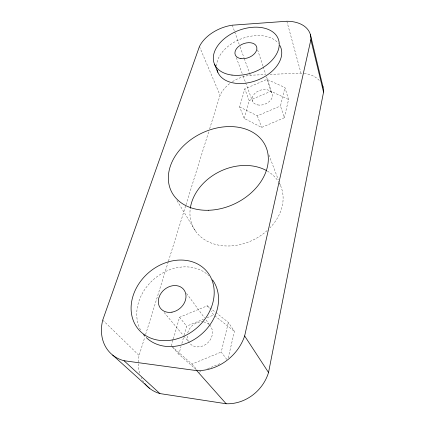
<?xml version="1.0" encoding="UTF-8"?>
<svg xmlns="http://www.w3.org/2000/svg" width="425" height="425" viewBox="0 0 425 425"><rect width="100%" height="100%" fill="white"/><g stroke="black" fill="none" stroke-linecap="round" stroke-linejoin="round"><path stroke-width="0.32" stroke-dasharray="2.12 1.59" d="M228.236 357.919L234.43 331.41L228.363 322.416L215.512 312.285M284.309 117.773L288.58 99.487L284.915 87.534L266.942 79.385L244.779 88.899L239.631 106.919L244.21 118.437L261.646 127.426L284.309 117.773L280.479 105.963L284.915 87.534M226.833 359.449L221.223 352.065L228.363 322.416M196.137 369.575L178.872 354.28L180.997 346.609M181.884 343.416L183.478 337.663M184.184 335.107L186.665 326.161L203.501 319.196M244.21 118.437L249.162 100.55L244.779 88.899M171.371 345.923L173.188 339.564M173.373 338.927L179.552 317.294L207.288 305.798L214.997 311.881M139.554 373.155A39.982 33.756 -48.9 0 1 139.092 355.475L144.808 337.115M145.594 334.587L168.252 261.779M168.449 261.147L185.783 205.434M185.98 204.802L208.834 131.362M209.626 128.828L220.065 95.274A30.175 20.846 -21.7 0 1 230.323 83.125M249.162 100.55L270.89 91.248L288.58 99.487M239.631 106.919L257.337 115.839L280.479 105.963M207.108 317.703L213.722 314.967L211.071 311.196M171.865 346.359L191.93 364.092L221.223 352.065M199.102 372.194L200.919 371.45M207.597 368.714L220.958 363.242M232.459 81.664A30.175 20.846 -21.7 0 1 250.256 75.241L265.407 74.609M270.018 74.412L300.98 73.116A31.19 21.845 -18.1 0 1 303.551 73.307M214.758 315.791L234.43 331.41M102.728 320.073L139.092 355.475M172.699 347.4L178.872 354.28M191.93 364.092L196.993 369.814M164.146 312.492L183.292 335.431M183.722 335.941L188.403 341.551M179.552 317.294L186.665 326.161M186.591 293.447L204.505 317.873M206.061 319.998L209.174 324.248M209.567 324.78L210.736 326.373A13.526 11.602 -43.8 0 1 206.167 344.154A13.526 11.602 -43.8 0 1 188.827 342.061M207.288 305.798L209.562 309.033M176.933 200.536L195.877 231.625M199.431 46.522L220.065 95.274M268.903 154.849L278.274 179.679M279.682 183.403L280.383 185.268M257.337 115.839L261.646 127.426M236.305 57.614L242.25 73.647M243.164 76.112L245.453 82.28M245.682 82.896L252.54 101.394M232.316 25.181L234.531 31.36M234.754 31.981L239.185 44.338M240.067 46.814L244.056 57.938M244.279 58.554L249.374 72.771M249.592 73.387L250.256 75.241M257.598 49.852L263.006 66.146M263.213 66.773L265.71 74.29M266.539 76.797L271.947 93.086M266.942 79.385L270.89 91.248M286.848 21.25L300.98 73.116M304.178 73.382A31.19 21.845 -18.1 0 1 319.419 80.543M143.708 382.043A39.982 33.756 -48.9 0 1 141.153 377.496M140.484 329.88A44.057 36.364 -41.1 0 1 155.635 277.748A44.057 36.364 -41.1 0 1 208.781 275.618M216.601 66.013A33.841 22.18 -21 0 1 241.947 38.569A33.841 22.18 -21 0 1 278.391 43.339M188.519 341.53A13.526 11.602 -43.8 0 1 187.223 336.074M187.696 332.817A13.526 11.602 -43.8 0 1 203.06 321.847M203.687 321.932A13.526 11.602 -43.8 0 1 210.003 325.407M278.853 182.33A48.397 38.085 -26 0 1 269.965 227.853M267.187 230.541A48.397 38.085 -26 0 1 215.018 244.295A48.397 38.085 -26 0 1 190.209 208.988M267.394 171.089A48.397 38.085 -26 0 1 278.502 181.757M257.789 104.943A10.567 7.347 -20.5 0 0 272.478 94.934A10.567 7.347 -20.5 0 0 256.562 92.05A10.567 7.347 -20.5 0 0 257.789 104.943"/><path stroke-width="0.64" d="M144.861 383.61A39.982 33.756 -48.9 0 0 159.917 393.577L226.143 403.75A40.827 36.656 -47.8 0 0 268.536 372.518L323.553 92.103A31.19 21.845 -18.1 0 0 322.442 85.308M124.01 360.724L196.754 370.632A45.581 39.121 -42.4 0 0 244.651 335.957L310.866 39.769A33.979 22.031 -19 0 0 286.848 21.25L232.316 25.181A32.789 20.931 -22.1 0 0 199.431 46.522L102.728 320.073A44.492 35.711 -44.9 0 0 124.01 360.724L159.917 393.577M112.683 355.103L149.409 388.211M196.754 370.632L226.143 403.75M244.651 335.957L268.536 372.518M214.498 64.175L217.823 72.261M310.866 39.769L323.553 92.103M310.399 34.669L323.037 87.077M212.516 279.857A44.057 36.364 -41.1 0 1 201.519 334.156A44.057 36.364 -41.1 0 1 146.253 337.572M144.909 336.191A44.057 36.364 -41.1 0 1 143.65 334.725M279.868 45.502A33.841 22.18 -21 0 1 257.252 80.208A33.841 22.18 -21 0 1 217.01 69.828M190.294 208.34A48.397 38.085 -26 0 1 219.38 171.716A48.397 38.085 -26 0 1 266.305 170.473M232.002 75.087A34.297 22.185 -21.1 0 0 279.156 42.564A34.297 22.185 -21.1 0 0 227.657 36.157A34.297 22.185 -21.1 0 0 232.002 75.087M240.938 58.602A11.427 7.39 -21.1 0 0 256.881 47.956A11.427 7.39 -21.1 0 0 239.902 45.528A11.427 7.39 -21.1 0 0 240.938 58.602M172.152 339.989A44.822 36.662 -40.6 0 0 208.882 274.104A44.822 36.662 -40.6 0 0 136.908 286.981A44.822 36.662 -40.6 0 0 172.152 339.989M171.96 312.173A14.928 12.197 -40.6 0 0 184.253 290.259A14.928 12.197 -40.6 0 0 160.283 294.493A14.928 12.197 -40.6 0 0 171.96 312.173M208.723 210.263A52.28 38.972 -26 0 0 265.62 146.163A52.28 38.972 -26 0 0 180.636 148.872A52.28 38.972 -26 0 0 208.723 210.263"/></g></svg>
